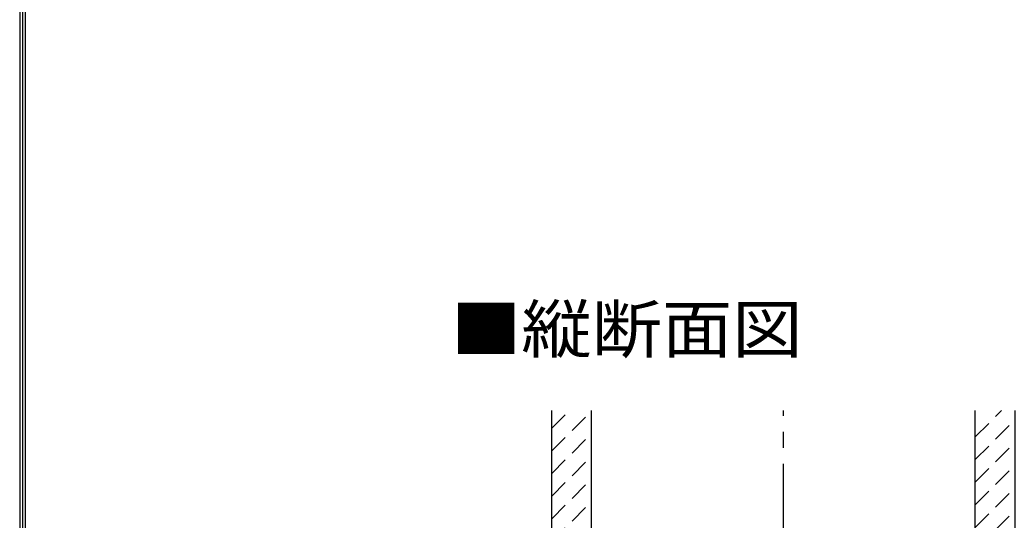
# Model space of a CAD drawing. Units: millimetres at full size, sheet at 1:5; details may follow other scales. Extents: x -973 to 977, y -718 to 696.
# Drawn here: x -973.3 to -661.9, y -100.7 to 55.7 of the extents above; entities that cross this region are included whole.
import ezdxf
from ezdxf.enums import TextEntityAlignment as Align

# ---------------------------------------------------------------- set-up
doc = ezdxf.new("R2010")
doc.units = ezdxf.units.MM
doc.header["$LTSCALE"] = 5
doc.linetypes.add('CHAIN1', pattern=[8, 5, -1, 1, -1])
doc.linetypes.add('DASHED1', pattern=[1.8, 1.2, -0.6])
for name, color, linetype in [('0-1_通り芯', 4, 'CHAIN1'), ('0-3_仕上げ', 2, 'Continuous'), ('0-A_文字', 7, 'Continuous'), ('0-C_ハッチ', 4, 'DASHED1'), ('F-1_枠', 6, 'Continuous')]:
    doc.layers.add(name, color=color, linetype=linetype)
doc.styles.add('ＭＳ ゴシック', font='')
doc.styles.get('ＭＳ ゴシック').set_extended_font_data('MS Gothic')

msp = doc.modelspace()

# ---------------------------------------------------------------- linework, layer by layer
at = {"layer": '0-1_通り芯'}
msp.add_line((-734.449, -588.141), (-734.449, -66.49), dxfattribs=at)
at = {"layer": '0-3_仕上げ'}
for p, q in [((-806.949, -128.141), (-806.949, -66.49)), ((-794.449, -128.141), (-794.449, -66.49)), ((-674.449, -128.141), (-674.449, -66.49)), ((-661.949, -128.141), (-661.949, -66.49))]:
    msp.add_line(p, q, dxfattribs=at)
at = {"layer": '0-C_ハッチ'}
for p, q in [((-806.949, -72.037), (-801.402, -66.49)), ((-806.949, -79.108), (-794.449, -66.608)), ((-674.449, -74.745), (-666.194, -66.49)), ((-674.449, -81.816), (-661.949, -69.316)), ((-806.949, -86.179), (-794.449, -73.679)), ((-674.449, -88.887), (-661.949, -76.387)), ((-806.949, -93.25), (-794.449, -80.75)), ((-674.449, -95.958), (-661.949, -83.458)), ((-806.949, -100.321), (-794.449, -87.821)), ((-674.449, -103.029), (-661.949, -90.529)), ((-806.949, -107.392), (-794.449, -94.892)), ((-674.449, -110.1), (-661.949, -97.6))]:
    msp.add_line(p, q, dxfattribs=at)
at = {"layer": 'F-1_枠'}
for p, q in [((-973.347, 695.833), (-973.347, -700.833)), ((-972.514, 695.833), (-972.514, -700.833)), ((-971.68, 695.833), (-971.68, -700.833))]:
    msp.add_line(p, q, dxfattribs=at)

# ---------------------------------------------------------------- texts
at = {"layer": '0-A_文字', "style": 'ＭＳ ゴシック', "width": 1.1}
msp.add_text('■縦断面図', height=14.66, dxfattribs=at).set_placement((-838.449, -52.78), align=Align.BOTTOM_LEFT)

doc.saveas('drawing.dxf')
